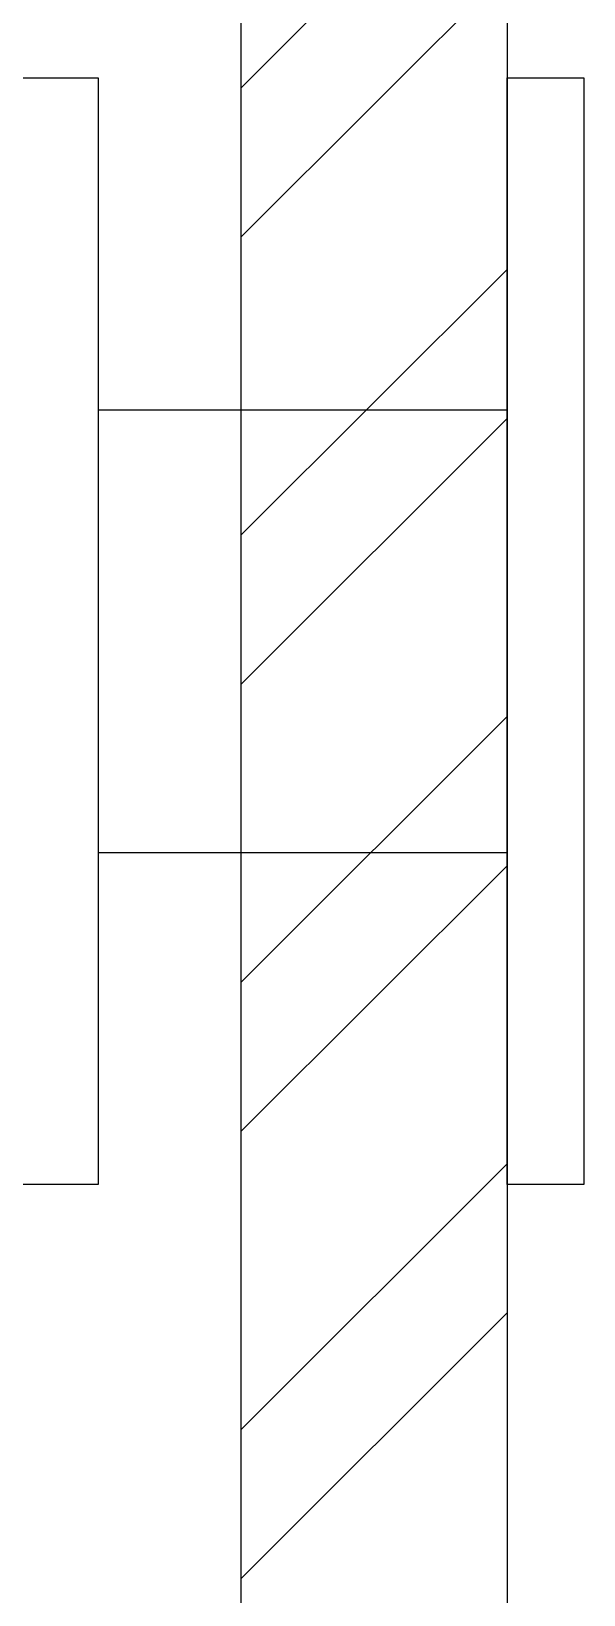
# Model space of a CAD drawing. Header units: millimetres. Extents: x 53645 to 137188, y 78097 to 135533.
# Drawn here: x 70436 to 70686, y 91787 to 92494 of the extents above; entities that cross this region are included whole.
import ezdxf

# ---------------------------------------------------------------- set-up
doc = ezdxf.new("R2010")
doc.units = ezdxf.units.MM

# ---------------------------------------------------------------- blocks, each defined once
blk = doc.blocks.new('3432')
at = {"color": 0}
for points in [[(-8450.45, 8079.99), (-8450.45, 6715.15)], [(-8570.45, 7765.5), (-8450.45, 7885.5)], [(-8570.45, 6715.15), (-8570.45, 7869.99)], [(-8570.45, 7698.15), (-8450.45, 7818.15)], [(-8570.45, 7563.45), (-8450.45, 7683.45)], [(-8635.03, 7619.99), (-8450.45, 7619.99)], [(-8570.45, 7496.1), (-8450.45, 7616.1)], [(-8570.45, 7361.39), (-8450.45, 7481.39)], [(-8635.03, 7419.99), (-8450.45, 7419.99)], [(-8570.45, 7294.04), (-8450.45, 7414.04)], [(-8570.45, 7159.34), (-8450.45, 7279.34)], [(-8570.45, 7091.98), (-8450.45, 7211.98)]]:
    blk.add_lwpolyline(points, dxfattribs=at)
for points in [[(-8635.03, 7269.99), (-9205.73, 7269.99), (-9205.73, 7769.99), (-8635.03, 7769.99)], [(-8450.45, 7269.99), (-8450.45, 7769.99), (-8415.87, 7769.99), (-8415.87, 7269.99)]]:
    blk.add_lwpolyline(points, close=True, dxfattribs=at)

msp = doc.modelspace()

# ---------------------------------------------------------------- block references
msp.add_blockref('3432', (79101.57, 84702.83))

doc.saveas('drawing.dxf')
